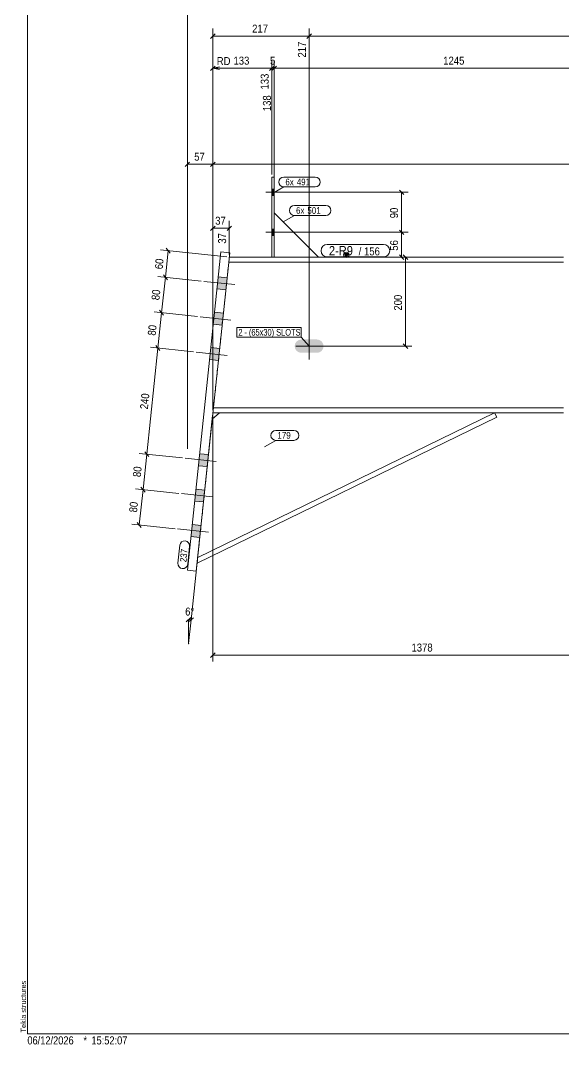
# Model space of a CAD drawing. Header units: millimetres. Extents: x 2 to 825, y 1 to 579.
# Drawn here: x 2.4 to 206.1, y 1 to 384.8 of the extents above; entities that cross this region are included whole.
import ezdxf

# ---------------------------------------------------------------- set-up
doc = ezdxf.new("R2010")
doc.units = ezdxf.units.MM
doc.linetypes.add('XKITLINE00', pattern=[0])
doc.linetypes.add('XKITLINE01', pattern=[4, 1, -1, 1, -1])
for name, color, linetype, lineweight in [('Bolt', 3, 'Continuous', 0), ('BoltMark', 7, 'Continuous', 0), ('Dimensions', 7, 'Continuous', 0), ('DrawingSheet', 5, 'Continuous', 0), ('OtherObjectType', 7, 'Continuous', 0), ('Part', 2, 'Continuous', 0), ('PartMark', 7, 'Continuous', 0)]:
    doc.layers.add(name, color=color, linetype=linetype, lineweight=lineweight)
doc.styles.add('ARIAL', font='ARIAL.TTF')
doc.styles.add('ARIAL_NARROW', font='ARIALN.TTF')

# ---------------------------------------------------------------- blocks, each defined once
blk = doc.blocks.new('*A3')
at = {"layer": 'Bolt'}
blk.add_hatch(color=3, dxfattribs=at).paths.add_polyline_path([(116.09, 262.73), (115.9, 261.77), (115.35, 260.96), (114.54, 260.42), (113.59, 260.23), (107.75, 260.23), (106.8, 260.42), (105.98, 260.96), (105.44, 261.77), (105.25, 262.73), (105.44, 263.69), (105.98, 264.5), (106.8, 265.04), (107.75, 265.23), (113.59, 265.23), (114.54, 265.04), (115.35, 264.5), (115.9, 263.69)], flags=17)
at = {"layer": 'Bolt', "color": 3, "linetype": 'XKITLINE00', "lineweight": 0}
for p, q in [((110.67, 257.73), (110.67, 267.73)), ((105.67, 262.73), (115.67, 262.73))]:
    blk.add_line(p, q, dxfattribs=at)
blk = doc.blocks.new('*A11')
at = {"layer": 'Bolt'}
for points in [[(96.7, 321.56), (97.53, 321.56), (97.53, 319.23), (96.7, 319.23)], [(96.7, 321.56), (97.53, 321.56), (97.53, 319.23), (96.7, 319.23)], [(96.7, 306.56), (97.53, 306.56), (97.53, 304.23), (96.7, 304.23)], [(96.7, 306.56), (97.53, 306.56), (97.53, 304.23), (96.7, 304.23)]]:
    blk.add_hatch(color=3, dxfattribs=at).paths.add_polyline_path(points, flags=17)
at = {"layer": 'Bolt', "color": 3, "linetype": 'XKITLINE00', "lineweight": 0}
for p, q in [((99.46, 320.4), (94.46, 320.4)), ((99.46, 320.4), (94.46, 320.4)), ((97.53, 321.56), (96.7, 321.56)), ((97.53, 321.56), (96.7, 321.56)), ((97.53, 319.23), (96.7, 319.23)), ((97.53, 319.23), (96.7, 319.23)), ((99.46, 305.4), (94.46, 305.4)), ((99.46, 305.4), (94.46, 305.4)), ((97.53, 306.56), (96.7, 306.56)), ((97.53, 306.56), (96.7, 306.56)), ((97.53, 304.23), (96.7, 304.23)), ((97.53, 304.23), (96.7, 304.23))]:
    blk.add_line(p, q, dxfattribs=at)
blk = doc.blocks.new('*A16')
at = {"layer": 'Bolt'}
for points in [[(79.44, 283.88), (76.13, 284.23), (76.6, 288.71), (79.92, 288.36)], [(79.44, 283.88), (76.13, 284.23), (76.6, 288.71), (79.92, 288.36)], [(78.05, 270.62), (74.73, 270.97), (75.2, 275.45), (78.52, 275.1)], [(78.05, 270.62), (74.73, 270.97), (75.2, 275.45), (78.52, 275.1)], [(76.65, 257.36), (73.33, 257.71), (73.8, 262.19), (77.12, 261.84)], [(76.65, 257.36), (73.33, 257.71), (73.8, 262.19), (77.12, 261.84)], [(72.45, 217.58), (69.14, 217.93), (69.61, 222.41), (72.92, 222.06)], [(72.45, 217.58), (69.14, 217.93), (69.61, 222.41), (72.92, 222.06)], [(71.05, 204.32), (67.74, 204.67), (68.21, 209.15), (71.53, 208.8)], [(71.05, 204.32), (67.74, 204.67), (68.21, 209.15), (71.53, 208.8)], [(69.65, 191.06), (66.34, 191.41), (66.81, 195.89), (70.13, 195.54)], [(69.65, 191.06), (66.34, 191.41), (66.81, 195.89), (70.13, 195.54)]]:
    blk.add_hatch(color=3, dxfattribs=at).paths.add_polyline_path(points, flags=17)
at = {"layer": 'Bolt', "color": 3, "linetype": 'XKITLINE00', "lineweight": 0}
for p, q in [((76.6, 288.71), (79.92, 288.36)), ((76.6, 288.71), (79.92, 288.36)), ((71.14, 287.02), (82.75, 285.79)), ((71.14, 287.02), (82.75, 285.79)), ((76.13, 284.23), (79.44, 283.88)), ((76.13, 284.23), (79.44, 283.88)), ((69.75, 273.76), (81.35, 272.53)), ((69.75, 273.76), (81.35, 272.53)), ((75.2, 275.45), (78.52, 275.1)), ((75.2, 275.45), (78.52, 275.1)), ((74.73, 270.97), (78.05, 270.62)), ((74.73, 270.97), (78.05, 270.62)), ((73.8, 262.19), (77.12, 261.84)), ((73.8, 262.19), (77.12, 261.84)), ((68.35, 260.5), (79.95, 259.28)), ((68.35, 260.5), (79.95, 259.28)), ((73.33, 257.71), (76.65, 257.36)), ((73.33, 257.71), (76.65, 257.36)), ((64.15, 220.72), (75.75, 219.5)), ((64.15, 220.72), (75.75, 219.5)), ((69.61, 222.41), (72.92, 222.06)), ((69.61, 222.41), (72.92, 222.06)), ((69.14, 217.93), (72.45, 217.58)), ((69.14, 217.93), (72.45, 217.58)), ((62.75, 207.46), (74.36, 206.24)), ((62.75, 207.46), (74.36, 206.24)), ((68.21, 209.15), (71.53, 208.8)), ((68.21, 209.15), (71.53, 208.8)), ((67.74, 204.67), (71.05, 204.32)), ((67.74, 204.67), (71.05, 204.32)), ((66.81, 195.89), (70.13, 195.54)), ((66.81, 195.89), (70.13, 195.54)), ((61.35, 194.2), (72.96, 192.98)), ((61.35, 194.2), (72.96, 192.98)), ((66.34, 191.41), (69.65, 191.06)), ((66.34, 191.41), (69.65, 191.06))]:
    blk.add_line(p, q, dxfattribs=at)
blk = doc.blocks.new('*A18')
at = {"layer": 'Part'}
blk.add_hatch(color=2, dxfattribs=at).paths.add_polyline_path([(123.78, 297.46), (125.38, 297.46), (124.58, 296.06)], flags=17)
at = {"layer": 'Part', "color": 7, "linetype": 'XKITLINE01', "lineweight": 0}
blk.add_line((80.73, 296.06), (74.58, 237.73), dxfattribs=at)
at = {"layer": 'Part', "color": 2, "linetype": 'XKITLINE00', "lineweight": 0}
for p, q in [((206.04, 296.06), (80.73, 296.06)), ((124.58, 296.06), (123.78, 297.46)), ((123.78, 297.46), (125.38, 297.46)), ((125.38, 297.46), (124.58, 296.06)), ((206.04, 294.23), (80.54, 294.23)), ((206.04, 239.56), (74.77, 239.56)), ((74.58, 237.73), (206.04, 237.73))]:
    blk.add_line(p, q, dxfattribs=at)
blk.add_circle((124.58, 296.96), 1, dxfattribs=at)
blk = doc.blocks.new('*A29')
at = {"layer": 'Part', "color": 2, "linetype": 'XKITLINE00', "lineweight": 0}
for p, q in [((96.7, 296.06), (96.7, 326.06)), ((96.7, 326.06), (97.53, 326.06)), ((97.53, 326.06), (97.53, 296.06))]:
    blk.add_line(p, q, dxfattribs=at)
at = {"layer": 'Part', "color": 7, "linetype": 'XKITLINE01', "lineweight": 0}
blk.add_line((97.53, 296.06), (96.7, 296.06), dxfattribs=at)
blk = doc.blocks.new('*A30')
at = {"layer": 'Part', "color": 2, "linetype": 'XKITLINE00', "lineweight": 0}
blk.add_line((97.53, 312.73), (114.2, 296.06), dxfattribs=at)
at = {"layer": 'Part', "color": 7, "linetype": 'XKITLINE01', "lineweight": 0}
for p, q in [((97.53, 296.06), (97.53, 312.73)), ((114.2, 296.06), (97.53, 296.06))]:
    blk.add_line(p, q, dxfattribs=at)
blk = doc.blocks.new('*A37')
at = {"layer": 'Part', "color": 2, "linetype": 'XKITLINE00', "lineweight": 0}
for p, q in [((65, 178.73), (77.59, 298.07)), ((80.9, 297.72), (68.32, 178.38)), ((80.9, 297.72), (77.59, 298.07)), ((68.32, 178.38), (65, 178.73))]:
    blk.add_line(p, q, dxfattribs=at)
blk = doc.blocks.new('*A40')
at = {"layer": 'Part', "color": 2, "linetype": 'XKITLINE00', "lineweight": 0}
for p, q in [((181.04, 236.09), (68.63, 181.38)), ((68.86, 183.52), (180.24, 237.74)), ((77.01, 237.73), (74.32, 235.31)), ((180.24, 237.74), (181.04, 236.09))]:
    blk.add_line(p, q, dxfattribs=at)
at = {"layer": 'Part', "color": 7, "linetype": 'XKITLINE01', "lineweight": 0}
for p, q in [((68.63, 181.38), (74.32, 235.31)), ((180.24, 237.74), (77.01, 237.73))]:
    blk.add_line(p, q, dxfattribs=at)
blk = doc.blocks.new('*A91')
at = {"layer": 'DrawingSheet', "color": 5, "linetype": 'XKITLINE00', "lineweight": 0}
for p, q in [((5, 579), (5, 5)), ((5, 5), (825, 5))]:
    blk.add_line(p, q, dxfattribs=at)
at = {"layer": 'DrawingSheet', "color": 5, "style": 'ARIAL', "width": 0.85}
blk.add_text('Tekla structures', height=2, rotation=90, dxfattribs=at).set_placement((4.5, 5.5))
blk = doc.blocks.new('*A98')
at = {"layer": 'OtherObjectType', "color": 7, "style": 'ARIAL_NARROW', "width": 1.008832}
for s, p in [('06/12/2026', (4.99, 1)), ('*', (26, 1)), ('15:52:07', (29, 1))]:
    blk.add_text(s, height=3, dxfattribs=at).set_placement(p)
blk = doc.blocks.new('*A99')
at = {"layer": 'Dimensions', "color": 7, "linetype": 'XKITLINE00', "lineweight": 0}
for p, q in [((74.47, 236.74), (66.4, 160.17)), ((66.3, 161.06), (64.6, 159.37)), ((65.45, 160.22), (65.45, 151.22)), ((66.4, 160.17), (65.45, 151.22)), ((67.33, 160.92), (65.46, 159.41))]:
    blk.add_line(p, q, dxfattribs=at)
blk.add_arc((65.45, 151.22), 9, 83.9789, 90, dxfattribs=at)
at = {"layer": 'Dimensions', "color": 7}
for p in [(65.45, 160.22), (66.4, 160.17), (65.45, 151.22)]:
    blk.add_point(p, dxfattribs=at)
at = {"layer": 'Dimensions', "color": 3, "style": 'ARIAL', "width": 0.85}
blk.add_text('6°', height=3, rotation=-3.008, dxfattribs=at).set_placement((64.09, 161.8))
blk = doc.blocks.new('*A100')
at = {"layer": 'Dimensions', "color": 7, "linetype": 'XKITLINE00', "lineweight": 0}
blk.add_line((65, 224.22), (65, 393.75), dxfattribs=at)
blk = doc.blocks.new('*A101')
at = {"layer": 'Dimensions', "color": 7, "linetype": 'XKITLINE00', "lineweight": 0}
for p, q in [((65.85, 331.74), (64.15, 330.05)), ((65, 224.22), (65, 333.75)), ((65, 330.9), (74.58, 330.9)), ((75.43, 331.74), (73.73, 330.05)), ((74.58, 238.73), (74.58, 333.75))]:
    blk.add_line(p, q, dxfattribs=at)
at = {"layer": 'Dimensions', "color": 3}
for p in [(65, 330.9), (74.58, 330.9)]:
    blk.add_point(p, dxfattribs=at)
at = {"layer": 'Dimensions', "color": 3, "style": 'ARIAL', "width": 0.85}
blk.add_text('57', height=3, dxfattribs=at).set_placement((67.56, 332.25))
blk = doc.blocks.new('*A102')
at = {"layer": 'Dimensions', "color": 7, "linetype": 'XKITLINE00', "lineweight": 0}
for p, q in [((57.04, 299.41), (58.55, 297.55)), ((79.74, 296.17), (54.96, 298.78)), ((56.75, 288.54), (57.8, 298.48)), ((70.15, 287.12), (53.91, 288.84)), ((55.99, 289.47), (57.5, 287.6))]:
    blk.add_line(p, q, dxfattribs=at)
at = {"layer": 'Dimensions', "color": 3}
for p in [(57.8, 298.48), (56.75, 288.54)]:
    blk.add_point(p, dxfattribs=at)
at = {"layer": 'Dimensions', "color": 3, "style": 'ARIAL', "width": 0.85}
blk.add_text('60', height=3, rotation=83.9784, dxfattribs=at).set_placement((55.7, 291.44))
blk = doc.blocks.new('*A103')
at = {"layer": 'PartMark', "color": 7, "linetype": 'XKITLINE00', "lineweight": 0}
for p, q in [((105.16, 315.44), (116.94, 315.44)), ((100.91, 309.35), (105.16, 311.74)), ((105.16, 311.74), (116.94, 311.74))]:
    blk.add_line(p, q, dxfattribs=at)
for centre, start, end in [((105.16, 313.59), 90, 270), ((116.94, 313.59), 270, 90)]:
    blk.add_arc(centre, 1.85, start, end, dxfattribs=at)
at = {"layer": 'PartMark', "color": 3, "style": 'ARIAL', "width": 0.85}
for s, p in [('6x', (105.76, 312.34)), ('501', (110.03, 312.34))]:
    blk.add_text(s, height=2.5, dxfattribs=at).set_placement(p)
blk = doc.blocks.new('*A104')
at = {"layer": 'PartMark', "color": 7, "linetype": 'XKITLINE00', "lineweight": 0}
for p, q in [((101.16, 326.11), (112.94, 326.11)), ((96.91, 320.01), (101.16, 322.41)), ((101.16, 322.41), (112.94, 322.41))]:
    blk.add_line(p, q, dxfattribs=at)
for centre, start, end in [((101.16, 324.26), 90, 270), ((112.94, 324.26), 270, 90)]:
    blk.add_arc(centre, 1.85, start, end, dxfattribs=at)
at = {"layer": 'PartMark', "color": 3, "style": 'ARIAL', "width": 0.85}
for s, p in [('6x', (101.76, 323.01)), ('491', (106.03, 323.01))]:
    blk.add_text(s, height=2.5, dxfattribs=at).set_placement(p)
blk = doc.blocks.new('*A114')
at = {"layer": 'Dimensions', "color": 7, "linetype": 'XKITLINE00', "lineweight": 0}
for p, q in [((61.76, 207.56), (45.52, 209.28)), ((46.96, 195.72), (48.36, 208.98)), ((47.6, 209.91), (49.11, 208.05)), ((60.36, 194.3), (44.12, 196.02)), ((46.2, 196.65), (47.71, 194.79))]:
    blk.add_line(p, q, dxfattribs=at)
at = {"layer": 'Dimensions', "color": 3}
for p in [(48.36, 208.98), (46.96, 195.72)]:
    blk.add_point(p, dxfattribs=at)
at = {"layer": 'Dimensions', "color": 3, "style": 'ARIAL', "width": 0.85}
blk.add_text('80', height=3, rotation=83.9784, dxfattribs=at).set_placement((46.08, 200.28))
blk = doc.blocks.new('*A115')
at = {"layer": 'Dimensions', "color": 7, "linetype": 'XKITLINE00', "lineweight": 0}
for p, q in [((49, 223.17), (50.51, 221.31)), ((63.16, 220.82), (46.92, 222.54)), ((48.36, 208.98), (49.76, 222.24)), ((61.76, 207.56), (45.52, 209.28)), ((47.6, 209.91), (49.11, 208.05))]:
    blk.add_line(p, q, dxfattribs=at)
at = {"layer": 'Dimensions', "color": 3}
for p in [(49.76, 222.24), (48.36, 208.98)]:
    blk.add_point(p, dxfattribs=at)
at = {"layer": 'Dimensions', "color": 3, "style": 'ARIAL', "width": 0.85}
blk.add_text('80', height=3, rotation=83.9784, dxfattribs=at).set_placement((47.48, 213.54))
blk = doc.blocks.new('*A116')
at = {"layer": 'Dimensions', "color": 7, "linetype": 'XKITLINE00', "lineweight": 0}
for p, q in [((49.76, 222.24), (53.95, 262.02)), ((67.35, 260.6), (51.12, 262.32)), ((53.2, 262.95), (54.71, 261.08)), ((49, 223.17), (50.51, 221.31)), ((63.16, 220.82), (46.92, 222.54))]:
    blk.add_line(p, q, dxfattribs=at)
at = {"layer": 'Dimensions', "color": 3}
for p in [(53.95, 262.02), (49.76, 222.24)]:
    blk.add_point(p, dxfattribs=at)
at = {"layer": 'Dimensions', "color": 3, "style": 'ARIAL', "width": 0.85}
blk.add_text('240', height=3, rotation=83.9784, dxfattribs=at).set_placement((50.16, 238.95))
blk = doc.blocks.new('*A117')
at = {"layer": 'Dimensions', "color": 7, "linetype": 'XKITLINE00', "lineweight": 0}
for p, q in [((68.75, 273.86), (52.52, 275.58)), ((53.95, 262.02), (55.35, 275.28)), ((54.6, 276.21), (56.1, 274.34)), ((67.35, 260.6), (51.12, 262.32)), ((53.2, 262.95), (54.71, 261.08))]:
    blk.add_line(p, q, dxfattribs=at)
at = {"layer": 'Dimensions', "color": 3}
for p in [(55.35, 275.28), (53.95, 262.02)]:
    blk.add_point(p, dxfattribs=at)
at = {"layer": 'Dimensions', "color": 3, "style": 'ARIAL', "width": 0.85}
blk.add_text('80', height=3, rotation=83.9784, dxfattribs=at).set_placement((53.07, 266.58))
blk = doc.blocks.new('*A118')
at = {"layer": 'Dimensions', "color": 7, "linetype": 'XKITLINE00', "lineweight": 0}
for p, q in [((70.15, 287.12), (53.91, 288.84)), ((55.35, 275.28), (56.75, 288.54)), ((55.99, 289.47), (57.5, 287.6)), ((68.75, 273.86), (52.52, 275.58)), ((54.6, 276.21), (56.1, 274.34))]:
    blk.add_line(p, q, dxfattribs=at)
at = {"layer": 'Dimensions', "color": 3}
for p in [(56.75, 288.54), (55.35, 275.28)]:
    blk.add_point(p, dxfattribs=at)
at = {"layer": 'Dimensions', "color": 3, "style": 'ARIAL', "width": 0.85}
blk.add_text('80', height=3, rotation=83.9784, dxfattribs=at).set_placement((54.47, 279.84))
blk = doc.blocks.new('*A119')
at = {"layer": 'PartMark', "color": 7, "linetype": 'XKITLINE00', "lineweight": 0}
for p, q in [((61.46, 181.37), (62.17, 188.09)), ((65.14, 180.98), (65.85, 187.71))]:
    blk.add_line(p, q, dxfattribs=at)
for centre, start, end in [((64.01, 187.9), 353.9789, 173.9789), ((63.3, 181.17), 173.9789, 353.9789)]:
    blk.add_arc(centre, 1.85, start, end, dxfattribs=at)
at = {"layer": 'PartMark', "color": 3, "style": 'ARIAL', "width": 0.85}
blk.add_text('237', height=2.5, rotation=83.9784, dxfattribs=at).set_placement((64.61, 181.64))
blk = doc.blocks.new('*A121')
at = {"layer": 'Dimensions', "color": 7, "linetype": 'XKITLINE00', "lineweight": 0}
for p, q in [((75.43, 331.74), (73.73, 330.05)), ((74.58, 238.73), (74.58, 333.75)), ((74.58, 330.9), (674.09, 330.9))]:
    blk.add_line(p, q, dxfattribs=at)
at = {"layer": 'Dimensions', "color": 3}
blk.add_point((74.58, 330.9), dxfattribs=at)
blk = doc.blocks.new('*A123')
at = {"layer": 'Dimensions', "color": 7, "linetype": 'XKITLINE00', "lineweight": 0}
for p, q in [((74.58, 238.73), (74.58, 381.75)), ((110.67, 263.73), (110.67, 381.75)), ((75.43, 379.74), (73.73, 378.05)), ((74.58, 378.9), (110.67, 378.9)), ((111.52, 379.74), (109.82, 378.05))]:
    blk.add_line(p, q, dxfattribs=at)
at = {"layer": 'Dimensions', "color": 3}
for p in [(74.58, 378.9), (110.67, 378.9)]:
    blk.add_point(p, dxfattribs=at)
at = {"layer": 'Dimensions', "color": 3, "style": 'ARIAL', "width": 0.85}
blk.add_text('217', height=3, dxfattribs=at).set_placement((89.29, 380.25))
blk.add_text('217', height=3, rotation=90.0002, dxfattribs=at).set_placement((109.47, 370.92))
blk = doc.blocks.new('*A124')
at = {"layer": 'Dimensions', "color": 7, "linetype": 'XKITLINE00', "lineweight": 0}
for p, q in [((110.67, 263.73), (110.67, 381.75)), ((111.52, 379.74), (109.82, 378.05)), ((110.67, 378.9), (641.11, 378.9))]:
    blk.add_line(p, q, dxfattribs=at)
at = {"layer": 'Dimensions', "color": 3}
blk.add_point((110.67, 378.9), dxfattribs=at)
blk = doc.blocks.new('*A126')
at = {"layer": 'Dimensions', "color": 7, "linetype": 'XKITLINE00', "lineweight": 0}
for p, q in [((232.47, 238.56), (232.47, 144.5)), ((74.58, 236.73), (74.58, 144.5)), ((75.43, 147.74), (73.73, 146.05)), ((74.58, 146.9), (232.47, 146.9)), ((233.32, 147.74), (231.62, 146.05))]:
    blk.add_line(p, q, dxfattribs=at)
at = {"layer": 'Dimensions', "color": 3}
for p in [(74.58, 146.9), (232.47, 146.9)]:
    blk.add_point(p, dxfattribs=at)
at = {"layer": 'Dimensions', "color": 3, "style": 'ARIAL', "width": 0.85}
blk.add_text('1378', height=3, rotation=90.0002, dxfattribs=at).set_placement((231.27, 148.2))
blk.add_text('1378', height=3, dxfattribs=at).set_placement((149.07, 148.25))
blk = doc.blocks.new('*A130')
at = {"layer": 'Dimensions', "color": 7, "linetype": 'XKITLINE00', "lineweight": 0}
for p, q in [((74.58, 238.73), (74.58, 371.4)), ((74.58, 238.73), (74.58, 369.75)), ((96.7, 327.06), (96.7, 369.75)), ((75.43, 367.74), (73.73, 366.05)), ((77.08, 367.4), (74.58, 366.9)), ((74.58, 366.9), (96.7, 366.9)), ((77.08, 366.4), (74.58, 366.9)), ((81.8, 366.9), (74.58, 366.9)), ((97.55, 367.74), (95.85, 366.05))]:
    blk.add_line(p, q, dxfattribs=at)
at = {"layer": 'Dimensions', "color": 3}
for p in [(74.58, 366.9), (96.7, 366.9)]:
    blk.add_point(p, dxfattribs=at)
at = {"layer": 'Dimensions', "color": 7}
blk.add_point((74.58, 366.9), dxfattribs=at)
at = {"layer": 'Dimensions', "color": 3, "style": 'ARIAL', "width": 0.85}
for s, p in [('RD', (76.02, 368.1)), ('133', (82.3, 368.25))]:
    blk.add_text(s, height=3, dxfattribs=at).set_placement(p)
blk.add_text('133', height=3, rotation=90.0002, dxfattribs=at).set_placement((95.5, 358.92))
blk = doc.blocks.new('*A131')
at = {"layer": 'Dimensions', "color": 7, "linetype": 'XKITLINE00', "lineweight": 0}
for p, q in [((96.7, 327.06), (96.7, 369.75)), ((97.53, 313.73), (97.53, 369.75)), ((97.55, 367.74), (95.85, 366.05)), ((98.38, 367.74), (96.68, 366.05)), ((96.7, 366.9), (97.53, 366.9))]:
    blk.add_line(p, q, dxfattribs=at)
at = {"layer": 'Dimensions', "color": 3}
for p in [(96.7, 366.9), (97.53, 366.9)]:
    blk.add_point(p, dxfattribs=at)
at = {"layer": 'Dimensions', "color": 3, "style": 'ARIAL', "width": 0.85}
blk.add_text('5', height=3, dxfattribs=at).set_placement((96, 368.25))
blk.add_text('138', height=3, rotation=90.0002, dxfattribs=at).set_placement((96.33, 350.82))
blk = doc.blocks.new('*A132')
at = {"layer": 'Dimensions', "color": 7, "linetype": 'XKITLINE00', "lineweight": 0}
for p, q in [((97.53, 313.73), (97.53, 369.75)), ((233.31, 327.06), (233.31, 369.75)), ((98.38, 367.74), (96.68, 366.05)), ((97.53, 366.9), (233.31, 366.9)), ((234.15, 367.74), (232.46, 366.05))]:
    blk.add_line(p, q, dxfattribs=at)
at = {"layer": 'Dimensions', "color": 3}
for p in [(97.53, 366.9), (233.31, 366.9)]:
    blk.add_point(p, dxfattribs=at)
at = {"layer": 'Dimensions', "color": 3, "style": 'ARIAL', "width": 0.85}
blk.add_text('1245', height=3, dxfattribs=at).set_placement((160.97, 368.25))
blk.add_text('1383', height=3, rotation=90.0002, dxfattribs=at).set_placement((232.11, 356.7))
blk = doc.blocks.new('*A149')
at = {"layer": 'Dimensions', "color": 7, "linetype": 'XKITLINE00', "lineweight": 0}
for p, q in [((95.46, 305.4), (147.77, 305.4)), ((144.53, 306.24), (146.22, 304.55)), ((145.37, 296.06), (145.37, 305.4)), ((81.73, 296.06), (147.77, 296.06)), ((144.53, 296.91), (146.22, 295.21))]:
    blk.add_line(p, q, dxfattribs=at)
at = {"layer": 'Dimensions', "color": 3}
for p in [(145.37, 305.4), (145.37, 296.06)]:
    blk.add_point(p, dxfattribs=at)
at = {"layer": 'Dimensions', "color": 3, "style": 'ARIAL', "width": 0.85}
blk.add_text('56', height=3, rotation=90.0002, dxfattribs=at).set_placement((144.02, 298.5))
blk = doc.blocks.new('*A150')
at = {"layer": 'Dimensions', "color": 7, "linetype": 'XKITLINE00', "lineweight": 0}
for p, q in [((95.46, 320.4), (147.77, 320.4)), ((144.53, 321.24), (146.22, 319.55)), ((145.37, 305.4), (145.37, 320.4)), ((95.46, 305.4), (147.77, 305.4)), ((144.53, 306.24), (146.22, 304.55))]:
    blk.add_line(p, q, dxfattribs=at)
at = {"layer": 'Dimensions', "color": 3}
for p in [(145.37, 320.4), (145.37, 305.4)]:
    blk.add_point(p, dxfattribs=at)
at = {"layer": 'Dimensions', "color": 3, "style": 'ARIAL', "width": 0.85}
blk.add_text('90', height=3, rotation=90.0002, dxfattribs=at).set_placement((144.02, 310.67))
blk = doc.blocks.new('*A151')
at = {"layer": 'Dimensions', "color": 7, "linetype": 'XKITLINE00', "lineweight": 0}
for p, q in [((81.73, 296.06), (149.23, 296.06)), ((145.98, 296.91), (147.68, 295.21)), ((146.83, 262.73), (146.83, 296.06)), ((111.67, 262.73), (149.23, 262.73)), ((145.98, 263.58), (147.68, 261.88))]:
    blk.add_line(p, q, dxfattribs=at)
at = {"layer": 'Dimensions', "color": 3}
for p in [(146.83, 296.06), (146.83, 262.73)]:
    blk.add_point(p, dxfattribs=at)
at = {"layer": 'Dimensions', "color": 3, "style": 'ARIAL', "width": 0.85}
blk.add_text('200', height=3, rotation=90.0002, dxfattribs=at).set_placement((145.48, 276.06))
blk = doc.blocks.new('*A153')
at = {"layer": 'Dimensions', "color": 7, "linetype": 'XKITLINE00', "lineweight": 0}
for p, q in [((75.43, 307.74), (73.73, 306.05)), ((74.58, 238.73), (74.58, 309.75)), ((81.58, 307.74), (79.88, 306.05)), ((80.73, 297.06), (80.73, 309.75)), ((74.58, 306.9), (80.73, 306.9))]:
    blk.add_line(p, q, dxfattribs=at)
at = {"layer": 'Dimensions', "color": 3}
for p in [(74.58, 306.9), (80.73, 306.9)]:
    blk.add_point(p, dxfattribs=at)
at = {"layer": 'Dimensions', "color": 3, "style": 'ARIAL', "width": 0.85}
blk.add_text('37', height=3, dxfattribs=at).set_placement((75.43, 308.25))
blk.add_text('37', height=3, rotation=90.0002, dxfattribs=at).set_placement((79.53, 301.15))
blk = doc.blocks.new('*A154')
at = {"layer": 'BoltMark', "color": 7, "linetype": 'XKITLINE00', "lineweight": 0}
for p, q in [((83.55, 269.78), (107.67, 269.78)), ((83.55, 266.08), (83.55, 269.78)), ((107.67, 266.08), (107.67, 269.78)), ((83.55, 266.08), (107.67, 266.08)), ((110.67, 262.73), (107.67, 266.08))]:
    blk.add_line(p, q, dxfattribs=at)
at = {"layer": 'BoltMark', "color": 3, "style": 'ARIAL_NARROW', "width": 0.85}
for s, p in [('2', (84.15, 266.68)), ('(65x30) SLOTS', (88.08, 266.68)), ('-', (86.42, 266.68))]:
    blk.add_text(s, height=2.5, dxfattribs=at).set_placement(p)
blk = doc.blocks.new('*A157')
at = {"layer": 'PartMark', "color": 7, "linetype": 'XKITLINE00', "lineweight": 0}
for p, q in [((98.19, 231.12), (104.95, 231.12)), ((93.94, 225.02), (98.19, 227.42)), ((98.19, 227.42), (104.95, 227.42))]:
    blk.add_line(p, q, dxfattribs=at)
for centre, start, end in [((98.19, 229.27), 90, 270), ((104.95, 229.27), 270, 90)]:
    blk.add_arc(centre, 1.85, start, end, dxfattribs=at)
at = {"layer": 'PartMark', "color": 3, "style": 'ARIAL', "width": 0.85}
blk.add_text('179', height=2.5, dxfattribs=at).set_placement((98.79, 228.02))
blk = doc.blocks.new('*A158')
at = {"layer": 'PartMark', "color": 7, "linetype": 'XKITLINE00', "lineweight": 0}
for p, q in [((117.48, 300.86), (138.53, 300.86)), ((117.48, 296.16), (138.53, 296.16))]:
    blk.add_line(p, q, dxfattribs=at)
for centre, start, end in [((117.48, 298.51), 90, 270), ((138.53, 298.51), 270, 90)]:
    blk.add_arc(centre, 2.35, start, end, dxfattribs=at)
at = {"layer": 'PartMark', "color": 1, "style": 'ARIAL', "width": 0.85}
blk.add_text('2-R9', height=3.5, dxfattribs=at).set_placement((118.08, 296.76))
at = {"layer": 'PartMark', "color": 3, "style": 'ARIAL', "width": 0.85}
for s, p in [('/', (129.25, 296.76)), ('156', (131.26, 296.76))]:
    blk.add_text(s, height=3, dxfattribs=at).set_placement(p)

msp = doc.modelspace()

# ---------------------------------------------------------------- block references
at = {"lineweight": 0}
for name in ['*A91', '*A100', '*A123', '*A124', '*A130', '*A131', '*A132', '*A101', '*A121', '*A29', '*A104', '*A11', '*A150', '*A103', '*A153', '*A30', '*A149', '*A102', '*A158', '*A37', '*A151', '*A118', '*A16', '*A117', '*A154', '*A3', '*A116', '*A126', '*A99', '*A40', '*A157', '*A115', '*A114', '*A119', '*A98']:
    msp.add_blockref(name, (0, 0), dxfattribs=at)
at = {"layer": 'Part', "lineweight": 0}
msp.add_blockref('*A18', (0, 0), dxfattribs=at)

doc.saveas('drawing.dxf')
